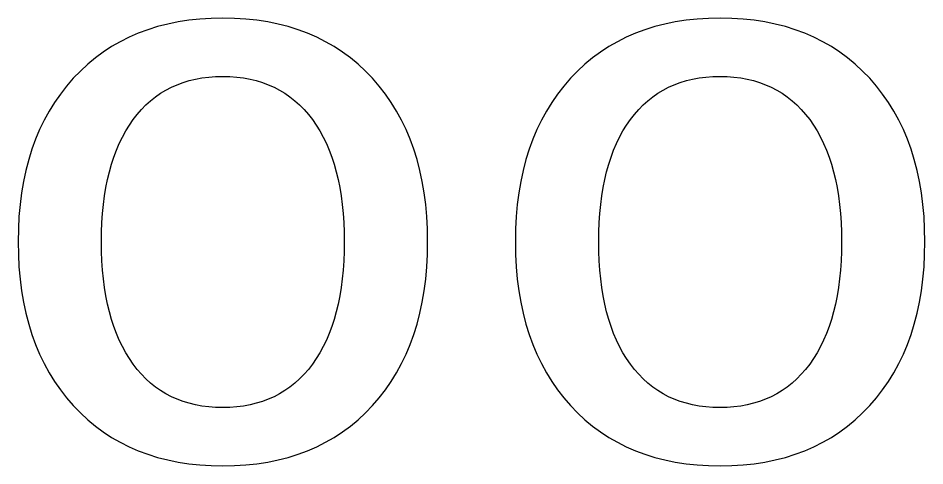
# Model space of a CAD drawing. Header units: centimetres. Extents: x -143 to 63, y -92 to 73.
# Drawn here: x -64.38 to -58.45, y 68.61 to 71.53 of the extents above; entities that cross this region are included whole.
import ezdxf

# ---------------------------------------------------------------- set-up
doc = ezdxf.new("R2010")
doc.units = ezdxf.units.CM
doc.header["$MEASUREMENT"] = 0
doc.layers.add('Layer 1', color=7, linetype='Continuous')

msp = doc.modelspace()

# ---------------------------------------------------------------- linework, layer by layer
at = {"layer": 'Layer 1'}
for points in [[(-63.04399, 68.60694), (-63.45586, 68.60694), (-63.78218, 68.73835), (-64.02206, 69.00117), (-64.02206, 69.00117), (-64.26284, 69.26399), (-64.38278, 69.62118), (-64.38278, 70.07185), (-64.38278, 70.07185), (-64.38278, 70.52164), (-64.26284, 70.87795), (-64.02206, 71.13989), (-64.02206, 71.13989), (-63.78218, 71.40182), (-63.45586, 71.53323), (-63.04399, 71.53323), (-63.04399, 71.53323), (-62.63212, 71.53323), (-62.3058, 71.40182), (-62.06591, 71.13989), (-62.06591, 71.13989), (-61.82514, 70.87795), (-61.70519, 70.52164), (-61.70519, 70.07185), (-61.70519, 70.07185), (-61.70519, 69.62118), (-61.82514, 69.26399), (-62.06591, 69.00117), (-62.06591, 69.00117), (-62.3058, 68.73835), (-62.63212, 68.60694), (-63.04399, 68.60694)], [(-59.79314, 68.60694), (-60.20501, 68.60694), (-60.53133, 68.73835), (-60.77121, 69.00117), (-60.77121, 69.00117), (-61.01199, 69.26399), (-61.13193, 69.62118), (-61.13193, 70.07185), (-61.13193, 70.07185), (-61.13193, 70.52164), (-61.01199, 70.87795), (-60.77121, 71.13989), (-60.77121, 71.13989), (-60.53133, 71.40182), (-60.20501, 71.53323), (-59.79314, 71.53323), (-59.79314, 71.53323), (-59.38127, 71.53323), (-59.05495, 71.40182), (-58.81506, 71.13989), (-58.81506, 71.13989), (-58.57429, 70.87795), (-58.45434, 70.52164), (-58.45434, 70.07185), (-58.45434, 70.07185), (-58.45434, 69.62118), (-58.57429, 69.26399), (-58.81506, 69.00117), (-58.81506, 69.00117), (-59.05495, 68.73835), (-59.38127, 68.60694), (-59.79314, 68.60694)], [(-63.04487, 68.98794), (-62.79351, 68.98794), (-62.59772, 69.08231), (-62.45838, 69.27193), (-62.45838, 69.27193), (-62.31991, 69.46066), (-62.25024, 69.72789), (-62.25024, 70.07185), (-62.25024, 70.07185), (-62.25024, 70.41493), (-62.31991, 70.68127), (-62.45838, 70.87001), (-62.45838, 70.87001), (-62.59772, 71.05787), (-62.79351, 71.15223), (-63.04487, 71.15223), (-63.04487, 71.15223), (-63.29711, 71.15223), (-63.4929, 71.05787), (-63.63048, 70.87001), (-63.63048, 70.87001), (-63.76895, 70.68127), (-63.83774, 70.41493), (-63.83774, 70.07185), (-63.83774, 70.07185), (-63.83774, 69.72789), (-63.76895, 69.46066), (-63.63048, 69.27193), (-63.63048, 69.27193), (-63.4929, 69.08231), (-63.29711, 68.98794), (-63.04487, 68.98794)], [(-59.79402, 68.98794), (-59.54266, 68.98794), (-59.34687, 69.08231), (-59.20753, 69.27193), (-59.20753, 69.27193), (-59.06906, 69.46066), (-58.99939, 69.72789), (-58.99939, 70.07185), (-58.99939, 70.07185), (-58.99939, 70.41493), (-59.06906, 70.68127), (-59.20753, 70.87001), (-59.20753, 70.87001), (-59.34687, 71.05787), (-59.54266, 71.15223), (-59.79402, 71.15223), (-59.79402, 71.15223), (-60.04626, 71.15223), (-60.24205, 71.05787), (-60.37963, 70.87001), (-60.37963, 70.87001), (-60.5181, 70.68127), (-60.58689, 70.41493), (-60.58689, 70.07185), (-60.58689, 70.07185), (-60.58689, 69.72789), (-60.5181, 69.46066), (-60.37963, 69.27193), (-60.37963, 69.27193), (-60.24205, 69.08231), (-60.04626, 68.98794), (-59.79402, 68.98794)]]:
    msp.add_open_spline(points, degree=3, knots=[0, 0, 0, 0, 0.1111111, 0.1111111, 0.1111111, 0.1111111, 0.2222222, 0.2222222, 0.2222222, 0.2222222, 0.3333333, 0.3333333, 0.3333333, 0.3333333, 0.4444444, 0.4444444, 0.4444444, 0.4444444, 0.5555556, 0.5555556, 0.5555556, 0.5555556, 0.6666667, 0.6666667, 0.6666667, 0.6666667, 0.7777778, 0.7777778, 0.7777778, 0.7777778, 1, 1, 1, 1], dxfattribs=at)

doc.saveas('drawing.dxf')
